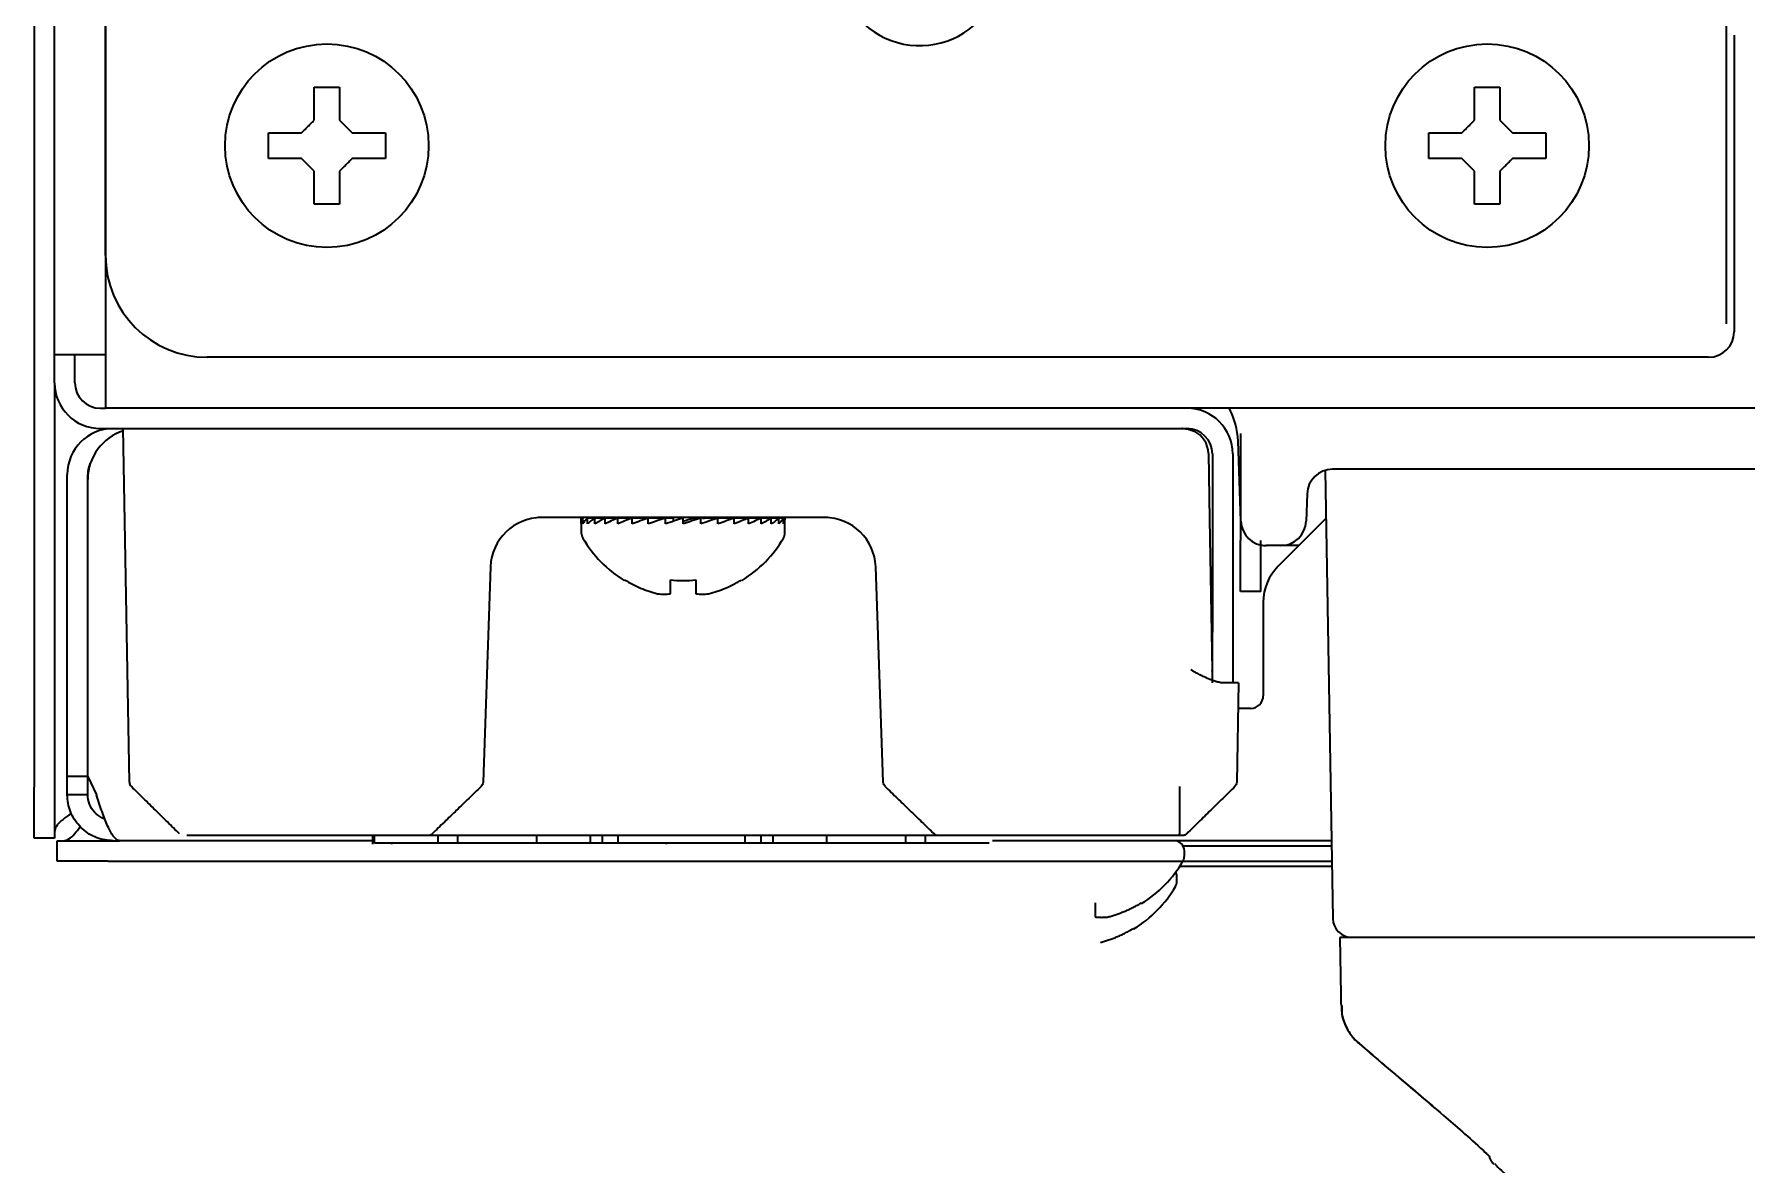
# Model space of a CAD drawing. Extents: x 53 to 4124, y 6244 to 10190.
# Drawn here: x 2213.5 to 2280.8, y 9346.7 to 9391.1 of the extents above; entities that cross this region are included whole.
import ezdxf

# ---------------------------------------------------------------- set-up
doc = ezdxf.new("R2010")
doc.units = 0
doc.header["$LTSCALE"] = 5
doc.layers.add('1', color=7, linetype='CONTINUOUS', true_color=0xffffff)

msp = doc.modelspace()

# ---------------------------------------------------------------- linework, layer by layer
at = {"layer": '1', "color": 7, "linetype": 'Continuous', "lineweight": 35}
for p, q in [((2214.275, 9378.493), (2214.275, 10018.343)), ((2216.275, 9469.895), (2216.275, 9378.193)), ((2216.275, 9382.393), (2216.275, 9468.394)), ((2213.475, 9432.928), (2213.475, 9361.493)), ((2279.96, 9393.521), (2279.96, 9379.708)), ((2280.275, 9391.058), (2280.275, 9379.393)), ((2222.675, 9386.711), (2222.675, 9387.211)), ((2227.275, 9387.211), (2227.275, 9386.711)), ((2268.275, 9386.711), (2268.275, 9387.211)), ((2272.875, 9387.211), (2272.875, 9386.711)), ((2222.675, 9386.211), (2222.675, 9386.711)), ((2227.275, 9386.711), (2227.275, 9386.211)), ((2268.275, 9386.211), (2268.275, 9386.711)), ((2272.875, 9386.711), (2272.875, 9386.211)), ((2214.275, 9377.393), (2214.275, 9378.493)), ((2216.075, 9378.493), (2214.275, 9378.493)), ((2215.075, 9377.393), (2215.075, 9378.493)), ((2216.276, 9378.493), (2216.075, 9378.493)), ((2279.276, 9378.393), (2220.275, 9378.393)), ((2216.275, 9378.193), (2216.275, 9376.393)), ((2214.275, 9377.395), (2214.275, 9361.493)), ((2216.075, 9376.393), (2216.275, 9376.393)), ((2962.275, 9376.393), (2216.275, 9376.393)), ((2216.075, 9375.593), (2258.775, 9375.593)), ((2217.218, 9361.695), (2216.975, 9375.593)), ((2219.225, 9375.593), (2258.575, 9375.593)), ((2260.875, 9372.425), (2260.782, 9375.098)), ((2260.892, 9371.958), (2260.782, 9375.098)), ((2260.875, 9375.393), (2260.875, 9371.193)), ((2259.618, 9374.611), (2259.663, 9372.037)), ((2259.618, 9374.611), (2259.663, 9372.037)), ((2259.775, 9374.593), (2259.775, 9367.593)), ((2259.775, 9374.593), (2259.775, 9367.593)), ((2260.575, 9374.593), (2260.575, 9367.593)), ((2260.575, 9374.593), (2260.575, 9367.593)), ((2214.775, 9361.921), (2214.775, 9373.793)), ((2215.575, 9361.921), (2215.575, 9373.793)), ((2215.577, 9361.921), (2215.577, 9373.593)), ((2264.201, 9373.949), (2264.509, 9356.33)), ((2264.201, 9373.949), (2264.509, 9356.33)), ((2344.195, 9373.993), (2264.496, 9373.993)), ((2344.195, 9373.993), (2264.496, 9373.993)), ((2263.496, 9373.028), (2263.459, 9371.958)), ((2263.496, 9373.028), (2263.459, 9371.958)), ((2244.668, 9372.093), (2233.283, 9372.093)), ((2234.975, 9371.865), (2234.975, 9372.077)), ((2234.975, 9371.843), (2234.975, 9371.493)), ((2235.036, 9371.843), (2235.036, 9372.077)), ((2235.216, 9371.843), (2235.216, 9372.077)), ((2235.511, 9371.843), (2235.511, 9372.077)), ((2235.911, 9371.843), (2235.911, 9372.077)), ((2236.404, 9371.843), (2236.404, 9372.077)), ((2236.741, 9372.072), (2236.741, 9372.093)), ((2236.775, 9372.072), (2236.775, 9372.093)), ((2236.809, 9372.071), (2236.809, 9372.093)), ((2236.876, 9372.07), (2236.876, 9372.093)), ((2236.908, 9372.07), (2236.908, 9372.093)), ((2236.975, 9371.843), (2236.975, 9372.077)), ((2237.041, 9372.076), (2237.041, 9372.093)), ((2237.07, 9372.075), (2237.07, 9372.093)), ((2237.264, 9372.072), (2237.264, 9372.093)), ((2237.29, 9372.071), (2237.29, 9372.093)), ((2237.539, 9372.066), (2237.539, 9372.093)), ((2237.561, 9372.066), (2237.561, 9372.093)), ((2237.607, 9371.843), (2237.607, 9372.077)), ((2237.858, 9372.07), (2237.858, 9372.093)), ((2237.875, 9372.07), (2237.875, 9372.093)), ((2238.211, 9372.06), (2238.211, 9372.093)), ((2238.281, 9371.843), (2238.281, 9372.077)), ((2238.587, 9372.06), (2238.587, 9372.093)), ((2238.593, 9371.943), (2238.593, 9372.093)), ((2238.975, 9371.843), (2238.975, 9372.077)), ((2239.363, 9372.06), (2239.363, 9372.093)), ((2239.67, 9371.843), (2239.67, 9372.077)), ((2239.739, 9372.06), (2239.739, 9372.093)), ((2240.092, 9372.07), (2240.092, 9372.093)), ((2240.343, 9371.843), (2240.343, 9372.077)), ((2240.411, 9372.066), (2240.411, 9372.093)), ((2240.687, 9372.072), (2240.687, 9372.093)), ((2240.91, 9372.076), (2240.91, 9372.093)), ((2240.975, 9371.843), (2240.975, 9372.077)), ((2241.074, 9372.07), (2241.074, 9372.093)), ((2241.175, 9372.072), (2241.175, 9372.093)), ((2241.209, 9372.072), (2241.209, 9372.093)), ((2241.546, 9371.843), (2241.546, 9372.077)), ((2242.039, 9371.843), (2242.039, 9372.077)), ((2242.439, 9371.843), (2242.439, 9372.077)), ((2242.734, 9371.843), (2242.734, 9372.077)), ((2242.914, 9371.843), (2242.914, 9372.077)), ((2242.975, 9371.843), (2242.975, 9372.077)), ((2242.975, 9371.493), (2242.975, 9371.843)), ((2259.663, 9372.037), (2259.767, 9366.085)), ((2259.663, 9372.037), (2259.767, 9366.085)), ((2264.234, 9372.052), (2262.361, 9370.179)), ((2264.234, 9372.052), (2262.361, 9370.179)), ((2260.875, 9369.193), (2260.875, 9371.193)), ((2261.675, 9369.193), (2261.675, 9371.193)), ((2262.46, 9370.993), (2261.891, 9370.993)), ((2262.46, 9370.993), (2261.891, 9370.993)), ((2263.175, 9370.993), (2262.46, 9370.993)), ((2231.408, 9370.163), (2231.112, 9361.693)), ((2236.675, 9369.615), (2236.675, 9369.648)), ((2241.275, 9369.648), (2241.275, 9369.615)), ((2246.838, 9361.693), (2246.543, 9370.163)), ((2261.675, 9369.193), (2260.875, 9369.193)), ((2261.775, 9368.765), (2261.775, 9365.093)), ((2261.775, 9368.765), (2261.775, 9365.093)), ((2259.775, 9365.593), (2259.775, 9367.593)), ((2259.775, 9365.593), (2259.775, 9367.593)), ((2260.575, 9367.593), (2260.575, 9365.593)), ((2260.575, 9367.593), (2260.575, 9365.593)), ((2259.775, 9366.001), (2259.767, 9366.085)), ((2259.775, 9366.001), (2259.767, 9366.085)), ((2260.801, 9365.593), (2260.248, 9365.593)), ((2260.801, 9365.593), (2260.248, 9365.593)), ((2260.801, 9365.593), (2260.733, 9361.695)), ((2260.801, 9365.593), (2260.733, 9361.695)), ((2261.275, 9364.593), (2260.783, 9364.593)), ((2261.275, 9364.593), (2260.783, 9364.593)), ((2213.475, 9359.493), (2213.475, 9361.493)), ((2214.275, 9361.493), (2214.275, 9359.493)), ((2214.775, 9361.193), (2214.775, 9361.921)), ((2215.575, 9361.921), (2214.775, 9361.921)), ((2215.575, 9361.193), (2215.575, 9361.921)), ((2215.577, 9361.921), (2215.916, 9361.193)), ((2214.275, 9359.493), (2213.475, 9359.493)), ((2227.109, 9359.593), (2219.469, 9359.593)), ((2226.765, 9359.593), (2226.765, 9359.256)), ((2226.848, 9359.293), (2226.848, 9359.593)), ((2249.013, 9359.593), (2228.938, 9359.593)), ((2229.349, 9359.293), (2229.349, 9359.593)), ((2230.116, 9359.293), (2230.116, 9359.593)), ((2233.228, 9359.293), (2233.228, 9359.593)), ((2235.337, 9359.293), (2235.337, 9359.593)), ((2235.807, 9359.293), (2235.807, 9359.593)), ((2236.419, 9359.293), (2236.419, 9359.593)), ((2241.419, 9359.293), (2241.419, 9359.593)), ((2242.044, 9359.293), (2242.044, 9359.593)), ((2242.513, 9359.293), (2242.513, 9359.593)), ((2244.622, 9359.293), (2244.622, 9359.593)), ((2247.734, 9359.293), (2247.734, 9359.593)), ((2248.502, 9359.293), (2248.502, 9359.593)), ((2258.471, 9359.593), (2250.842, 9359.593)), ((2258.471, 9359.664), (2258.471, 9359.593)), ((2214.375, 9359.393), (2216.375, 9359.393)), ((2214.375, 9358.593), (2214.375, 9359.393)), ((2216.375, 9359.393), (2216.585, 9359.393)), ((2216.575, 9359.393), (2216.825, 9359.393)), ((2216.825, 9359.393), (2216.802, 9359.399)), ((2226.742, 9359.393), (2216.825, 9359.393)), ((2227.51, 9359.293), (2227.51, 9359.256)), ((2238.326, 9359.256), (2238.326, 9359.293)), ((2264.464, 9359.393), (2251.137, 9359.393)), ((2258.629, 9359.193), (2264.468, 9359.193)), ((2258.675, 9358.793), (2258.675, 9358.993)), ((2216.375, 9358.593), (2214.375, 9358.593)), ((2216.375, 9358.593), (2264.479, 9358.593)), ((2258.501, 9358.393), (2264.479, 9358.393)), ((2258.375, 9357.793), (2258.375, 9357.993)), ((2256.975, 9356.948), (2256.975, 9356.915)), ((2256.675, 9355.948), (2256.675, 9355.915)), ((2314.443, 9355.593), (2265.595, 9355.593)), ((2314.443, 9355.593), (2269.102, 9355.593)), ((2264.831, 9352.917), (2264.83, 9352.921)), ((2264.831, 9352.917), (2264.83, 9352.921)), ((2265.51, 9351.449), (2265.509, 9351.449)), ((2265.51, 9351.449), (2265.509, 9351.449))]:
    msp.add_line(p, q, dxfattribs=at)
for centre in [(2224.975, 9386.711), (2270.575, 9386.711)]:
    msp.add_circle(centre, 4, dxfattribs=at)
for centre, radius, start, end in [((2248.275, 9393.893), 3.25, 179.72506, 319.87598), ((2220.275, 9382.393), 4, 180, 270), ((2216.075, 9377.393), 1.8, 180, 270), ((2216.075, 9377.393), 1, 180, 270), ((2258.775, 9374.593), 1.8, 0, 90), ((2258.775, 9374.593), 1.8, 0, 90), ((2257.784, 9374.993), 3, 2, 27.81837), ((2257.784, 9374.993), 3, 2, 27.81838), ((2216.575, 9373.793), 1.8, 90, 180), ((2258.775, 9374.593), 1, 0, 90), ((2258.775, 9374.593), 1, 0, 90), ((2217.577, 9373.593), 2, 107.46984, 180), ((2258.618, 9374.593), 1, 1, 64.699), ((2258.618, 9374.593), 1, 1, 64.69899), ((2216.575, 9373.793), 1, 151.87922, 180), ((2264.496, 9372.993), 1, 90, 178), ((2264.496, 9372.993), 1, 90, 178), ((2233.407, 9370.093), 2, 90, 178), ((2244.544, 9370.093), 2, 2, 90), ((2261.891, 9371.993), 1, 182, 270), ((2262.46, 9371.993), 1, 270, 358), ((2262.46, 9371.993), 1, 270, 358), ((2235.375, 9371.493), 0.4, 180, 210.30118), ((2239.174, 9373.713), 4.8, 210.30118, 238.41865), ((2238.776, 9373.713), 4.8, 301.58373, 329.69882), ((2242.575, 9371.493), 0.4, 329.69882, 0), ((2261.891, 9371.993), 1, 257.54387, 270), ((2263.775, 9368.765), 2, 135, 180), ((2263.775, 9368.765), 2, 135, 180), ((2238.975, 9373.395), 3.78, 262.39595, 269.99653), ((2238.975, 9373.395), 3.78, 270.00345, 277.60407), ((2261.275, 9365.093), 0.5, 270, 0), ((2261.275, 9365.093), 0.5, 270, 0), ((2258.275, 9358.993), 0.4, 0, 90), ((2258.275, 9358.793), 0.4, 329.69882, 0), ((2254.476, 9361.013), 4.8, 301.58373, 329.69882), ((2257.975, 9357.993), 0.4, 0, 24.975), ((2254.176, 9360.013), 4.8, 301.58373, 329.69882), ((2257.975, 9357.793), 0.4, 329.69882, 0), ((2265.259, 9356.343), 0.75, 181, 270), ((2265.259, 9356.343), 0.75, 181, 270)]:
    msp.add_arc(centre, radius, start, end, dxfattribs=at)
for centre, major_axis, ratio, start_param, end_param in [((2279.275, 9379.394), (0.708, -0.708), 0.998783, 5.498396, 7.067974), ((2279.275, 9379.394), (0.708, -0.708), 0.998783, 5.498396, 7.067974), ((2258.575, 9374.393), (-0.014, -1.2), 0.999962, 3.132493, 3.153325), ((2258.575, 9374.393), (-0.014, -1.2), 0.999962, 3.132493, 3.153325), ((2291.86, 9342.346), (187.485, -10.818), 0.147976, 1.884596, 1.886244), ((2287.717, 9342.345), (172.789, -10.862), 0.160471, 1.885373, 1.8878), ((2282.073, 9342.356), (152.806, -10.936), 0.181189, 1.887247, 1.890629), ((2275.151, 9342.346), (128.23, -11.098), 0.215492, 1.892497, 1.896355), ((2267.111, 9342.35), (99.705, -11.455), 0.275636, 1.903417, 1.909343), ((2258.223, 9342.348), (68.057, -12.588), 0.396506, 1.941634, 1.950906), ((2248.748, 9342.347), (31.699, -20.915), 0.668639, 2.283912, 2.293184), ((2247.933, 9345.593), (-28.837, -4.995), 0.949656, 4.846977, 4.860829), ((2229.202, 9342.344), (-31.7, -20.919), 0.668644, 3.989918, 3.999189), ((2219.727, 9342.346), (-68.059, -12.589), 0.396513, 4.332268, 4.34154), ((2210.836, 9342.346), (-99.712, -11.457), 0.27565, 4.373818, 4.380456), ((2202.798, 9342.345), (-128.233, -11.099), 0.215496, 4.386824, 4.392025), ((2195.857, 9342.342), (-152.843, -10.943), 0.181222, 4.392486, 4.395778), ((2190.229, 9342.342), (-172.797, -10.863), 0.160477, 4.395372, 4.397799), ((2186.083, 9342.342), (-187.499, -10.82), 0.147984, 4.396921, 4.398546), ((2183.567, 9342.354), (-196.458, -10.793), 0.141223, 4.397759, 4.398723)]:
    msp.add_ellipse(centre, major_axis=major_axis, ratio=ratio, start_param=start_param, end_param=end_param, dxfattribs=at)
for points, degree in [([(2224.475, 9387.711), (2224.475, 9387.765), (2224.475, 9387.873), (2224.475, 9388.035), (2224.475, 9388.194), (2224.475, 9388.349), (2224.475, 9388.501), (2224.475, 9388.658), (2224.475, 9388.824), (2224.475, 9388.947), (2224.475, 9389.011)], 3), ([(2224.475, 9389.011), (2224.642, 9389.011), (2224.975, 9389.011), (2225.309, 9389.011), (2225.475, 9389.011)], 3), ([(2270.075, 9387.711), (2270.075, 9387.765), (2270.075, 9387.873), (2270.075, 9388.035), (2270.075, 9388.194), (2270.075, 9388.349), (2270.075, 9388.501), (2270.075, 9388.658), (2270.075, 9388.824), (2270.075, 9388.947), (2270.075, 9389.011)], 3), ([(2270.075, 9389.011), (2270.242, 9389.011), (2270.575, 9389.011), (2270.909, 9389.011), (2271.075, 9389.011)], 3), ([(2223.975, 9387.211), (2223.999, 9387.235), (2224.046, 9387.282), (2224.118, 9387.354), (2224.189, 9387.425), (2224.261, 9387.497), (2224.332, 9387.568), (2224.404, 9387.639), (2224.451, 9387.687), (2224.475, 9387.711)], 3), ([(2225.475, 9387.711), (2225.501, 9387.685), (2225.553, 9387.634), (2225.626, 9387.56), (2225.698, 9387.488), (2225.768, 9387.418), (2225.837, 9387.349), (2225.906, 9387.28), (2225.952, 9387.234), (2225.975, 9387.211)], 3), ([(2269.575, 9387.211), (2269.599, 9387.235), (2269.646, 9387.282), (2269.718, 9387.354), (2269.789, 9387.425), (2269.861, 9387.497), (2269.932, 9387.568), (2270.004, 9387.639), (2270.051, 9387.687), (2270.075, 9387.711)], 3), ([(2271.075, 9387.711), (2271.101, 9387.685), (2271.153, 9387.634), (2271.226, 9387.56), (2271.298, 9387.488), (2271.368, 9387.418), (2271.437, 9387.349), (2271.506, 9387.28), (2271.552, 9387.234), (2271.575, 9387.211)], 3), ([(2225.975, 9387.211), (2226.03, 9387.211), (2226.138, 9387.211), (2226.299, 9387.211), (2226.458, 9387.211), (2226.613, 9387.211), (2226.765, 9387.211), (2226.922, 9387.211), (2227.088, 9387.211), (2227.211, 9387.211), (2227.275, 9387.211)], 3), ([(2271.575, 9387.211), (2271.63, 9387.211), (2271.738, 9387.211), (2271.899, 9387.211), (2272.058, 9387.211), (2272.213, 9387.211), (2272.365, 9387.211), (2272.522, 9387.211), (2272.688, 9387.211), (2272.811, 9387.211), (2272.875, 9387.211)], 3), ([(2223.975, 9386.211), (2223.921, 9386.211), (2223.813, 9386.211), (2223.651, 9386.211), (2223.492, 9386.211), (2223.337, 9386.211), (2223.185, 9386.211), (2223.029, 9386.211), (2222.863, 9386.211), (2222.739, 9386.211), (2222.675, 9386.211)], 3), ([(2224.475, 9385.711), (2224.449, 9385.737), (2224.398, 9385.788), (2224.324, 9385.862), (2224.253, 9385.934), (2224.182, 9386.004), (2224.113, 9386.073), (2224.044, 9386.142), (2223.998, 9386.188), (2223.975, 9386.211)], 3), ([(2225.975, 9386.211), (2225.952, 9386.187), (2225.904, 9386.14), (2225.833, 9386.068), (2225.761, 9385.997), (2225.69, 9385.926), (2225.618, 9385.854), (2225.547, 9385.783), (2225.499, 9385.735), (2225.475, 9385.711)], 3), ([(2225.475, 9385.711), (2225.475, 9385.657), (2225.475, 9385.549), (2225.475, 9385.387), (2225.475, 9385.228), (2225.475, 9385.073), (2225.475, 9384.921), (2225.475, 9384.765), (2225.475, 9384.598), (2225.475, 9384.475), (2225.475, 9384.411)], 3), ([(2269.575, 9386.211), (2269.521, 9386.211), (2269.413, 9386.211), (2269.251, 9386.211), (2269.092, 9386.211), (2268.937, 9386.211), (2268.785, 9386.211), (2268.629, 9386.211), (2268.463, 9386.211), (2268.339, 9386.211), (2268.275, 9386.211)], 3), ([(2270.075, 9385.711), (2270.049, 9385.737), (2269.998, 9385.788), (2269.924, 9385.862), (2269.853, 9385.934), (2269.782, 9386.004), (2269.713, 9386.073), (2269.644, 9386.142), (2269.598, 9386.188), (2269.575, 9386.211)], 3), ([(2271.575, 9386.211), (2271.552, 9386.187), (2271.504, 9386.14), (2271.433, 9386.068), (2271.361, 9385.997), (2271.29, 9385.926), (2271.218, 9385.854), (2271.147, 9385.783), (2271.099, 9385.735), (2271.075, 9385.711)], 3), ([(2271.075, 9385.711), (2271.075, 9385.657), (2271.075, 9385.549), (2271.075, 9385.387), (2271.075, 9385.228), (2271.075, 9385.073), (2271.075, 9384.921), (2271.075, 9384.765), (2271.075, 9384.598), (2271.075, 9384.475), (2271.075, 9384.411)], 3), ([(2225.475, 9384.411), (2225.309, 9384.411), (2224.975, 9384.411), (2224.642, 9384.411), (2224.475, 9384.411)], 3), ([(2271.075, 9384.411), (2270.909, 9384.411), (2270.575, 9384.411), (2270.242, 9384.411), (2270.075, 9384.411)], 3), ([(2235.036, 9372.077), (2235.016, 9372.039), (2234.985, 9371.962), (2234.975, 9371.883), (2234.975, 9371.843)], 3), ([(2235.216, 9372.077), (2235.176, 9372.039), (2235.106, 9371.962), (2235.056, 9371.883), (2235.036, 9371.843)], 3), ([(2235.511, 9372.077), (2235.453, 9372.039), (2235.345, 9371.962), (2235.256, 9371.883), (2235.216, 9371.843)], 3), ([(2235.911, 9372.077), (2235.836, 9372.039), (2235.694, 9371.962), (2235.569, 9371.883), (2235.511, 9371.843)], 3), ([(2236.404, 9372.077), (2236.314, 9372.039), (2236.143, 9371.962), (2235.986, 9371.883), (2235.911, 9371.843)], 3), ([(2236.975, 9372.077), (2236.874, 9372.039), (2236.677, 9371.962), (2236.493, 9371.883), (2236.404, 9371.843)], 3), ([(2237.607, 9372.077), (2237.497, 9372.039), (2237.282, 9371.962), (2237.076, 9371.883), (2236.975, 9371.843)], 3), ([(2238.281, 9372.077), (2238.165, 9372.039), (2237.938, 9371.962), (2237.716, 9371.883), (2237.607, 9371.843)], 3), ([(2238.975, 9372.077), (2238.858, 9372.039), (2238.625, 9371.962), (2238.395, 9371.883), (2238.281, 9371.843)], 3), ([(2239.67, 9372.077), (2239.555, 9372.039), (2239.324, 9371.962), (2239.092, 9371.883), (2238.975, 9371.843)], 3), ([(2240.343, 9372.077), (2240.233, 9372.039), (2240.011, 9371.962), (2239.784, 9371.883), (2239.67, 9371.843)], 3), ([(2240.975, 9372.077), (2240.874, 9372.039), (2240.667, 9371.962), (2240.453, 9371.883), (2240.343, 9371.843)], 3), ([(2241.546, 9372.077), (2241.457, 9372.039), (2241.272, 9371.962), (2241.076, 9371.883), (2240.975, 9371.843)], 3), ([(2242.039, 9372.077), (2241.964, 9372.039), (2241.807, 9371.962), (2241.635, 9371.883), (2241.546, 9371.843)], 3), ([(2242.439, 9372.077), (2242.381, 9372.039), (2242.256, 9371.962), (2242.114, 9371.883), (2242.039, 9371.843)], 3), ([(2242.734, 9372.077), (2242.694, 9372.039), (2242.605, 9371.962), (2242.497, 9371.883), (2242.439, 9371.843)], 3), ([(2242.914, 9372.077), (2242.894, 9372.039), (2242.844, 9371.962), (2242.774, 9371.883), (2242.734, 9371.843)], 3), ([(2242.975, 9372.077), (2242.975, 9372.039), (2242.965, 9371.962), (2242.935, 9371.883), (2242.914, 9371.843)], 3), ([(2237.975, 9369.097), (2238.016, 9369.092), (2238.097, 9369.084), (2238.224, 9369.08), (2238.35, 9369.084), (2238.434, 9369.092), (2238.475, 9369.097)], 3), ([(2239.475, 9369.097), (2239.517, 9369.092), (2239.601, 9369.084), (2239.728, 9369.08), (2239.855, 9369.084), (2239.935, 9369.092), (2239.975, 9369.097)], 3), ([(2219.181, 9359.665), (2217.293, 9361.521)], 1), ([(2231.036, 9361.522), (2229.111, 9359.663)], 1), ([(2246.915, 9361.522), (2248.839, 9359.663)], 1), ([(2258.481, 9361.521), (2258.481, 9359.665)], 1), ([(2260.658, 9361.521), (2258.769, 9359.665)], 1), ([(2260.658, 9361.521), (2258.769, 9359.665)], 1), ([(2215.576, 9361.193), (2214.774, 9361.193)], 1), ([(2258.752, 9359.665), (2258.709, 9359.619), (2258.649, 9359.593), (2258.588, 9359.593)], 3), ([(2229.349, 9359.293), (2228.515, 9359.293), (2227.682, 9359.293), (2226.848, 9359.293)], 3), ([(2230.116, 9359.293), (2229.825, 9359.293), (2229.497, 9359.293), (2229.349, 9359.293)], 3), ([(2233.228, 9359.293), (2233.222, 9359.293), (2230.122, 9359.293), (2230.116, 9359.293)], 3), ([(2235.337, 9359.293), (2234.582, 9359.293), (2233.872, 9359.293), (2233.228, 9359.293)], 3), ([(2235.807, 9359.293), (2235.651, 9359.293), (2235.494, 9359.293), (2235.337, 9359.293)], 3), ([(2236.419, 9359.293), (2236.108, 9359.293), (2235.844, 9359.293), (2235.807, 9359.293)], 3), ([(2241.419, 9359.293), (2239.752, 9359.293), (2238.086, 9359.293), (2236.419, 9359.293)], 3), ([(2242.044, 9359.293), (2241.992, 9359.293), (2241.729, 9359.293), (2241.419, 9359.293)], 3), ([(2242.513, 9359.293), (2242.512, 9359.293), (2242.045, 9359.293), (2242.044, 9359.293)], 3), ([(2244.622, 9359.293), (2243.977, 9359.293), (2243.267, 9359.293), (2242.513, 9359.293)], 3), ([(2247.734, 9359.293), (2246.697, 9359.293), (2245.659, 9359.293), (2244.622, 9359.293)], 3), ([(2248.502, 9359.293), (2248.35, 9359.293), (2248.025, 9359.293), (2247.734, 9359.293)], 3), ([(2251.003, 9359.293), (2250.169, 9359.293), (2249.336, 9359.293), (2248.502, 9359.293)], 3), ([(2255.675, 9356.397), (2255.73, 9356.411), (2255.838, 9356.441), (2255.999, 9356.492), (2256.158, 9356.548), (2256.313, 9356.609), (2256.465, 9356.675), (2256.622, 9356.75), (2256.788, 9356.838), (2256.911, 9356.909), (2256.975, 9356.948)], 3), ([(2255.175, 9356.397), (2255.199, 9356.394), (2255.246, 9356.389), (2255.318, 9356.384), (2255.389, 9356.381), (2255.461, 9356.381), (2255.532, 9356.384), (2255.604, 9356.389), (2255.651, 9356.394), (2255.675, 9356.397)], 3), ([(2255.375, 9355.397), (2255.43, 9355.411), (2255.538, 9355.441), (2255.699, 9355.492), (2255.858, 9355.548), (2256.013, 9355.609), (2256.165, 9355.675), (2256.322, 9355.75), (2256.488, 9355.838), (2256.611, 9355.909), (2256.675, 9355.948)], 3), ([(2264.784, 9355.593), (2264.831, 9352.915)], 1), ([(2264.784, 9355.593), (2264.831, 9352.915)], 1)]:
    msp.add_open_spline(points, degree=degree, dxfattribs=at)
for points, knots in [([(2225.475, 9389.011), (2225.475, 9388.808), (2225.475, 9388.598), (2225.475, 9388.273), (2225.475, 9388.163), (2225.475, 9387.94), (2225.475, 9387.826), (2225.475, 9387.711)], [0, 0, 0, 0, 0.5, 0.5, 0.75, 0.75, 1, 1, 1, 1]), ([(2271.075, 9389.011), (2271.075, 9388.808), (2271.075, 9388.598), (2271.075, 9388.273), (2271.075, 9388.163), (2271.075, 9387.94), (2271.075, 9387.826), (2271.075, 9387.711)], [0, 0, 0, 0, 0.5, 0.5, 0.75, 0.75, 1, 1, 1, 1]), ([(2222.675, 9387.211), (2222.878, 9387.211), (2223.088, 9387.211), (2223.413, 9387.211), (2223.523, 9387.211), (2223.746, 9387.211), (2223.86, 9387.211), (2223.975, 9387.211)], [0, 0, 0, 0, 0.5, 0.5, 0.75, 0.75, 1, 1, 1, 1]), ([(2268.275, 9387.211), (2268.478, 9387.211), (2268.688, 9387.211), (2269.013, 9387.211), (2269.123, 9387.211), (2269.346, 9387.211), (2269.46, 9387.211), (2269.575, 9387.211)], [0, 0, 0, 0, 0.5, 0.5, 0.75, 0.75, 1, 1, 1, 1]), ([(2224.475, 9384.411), (2224.475, 9384.614), (2224.475, 9384.824), (2224.475, 9385.149), (2224.475, 9385.259), (2224.475, 9385.482), (2224.475, 9385.596), (2224.475, 9385.711)], [0, 0, 0, 0, 0.5, 0.5, 0.75, 0.75, 1, 1, 1, 1]), ([(2227.275, 9386.211), (2227.072, 9386.211), (2226.863, 9386.211), (2226.538, 9386.211), (2226.428, 9386.211), (2226.204, 9386.211), (2226.091, 9386.211), (2225.975, 9386.211)], [0, 0, 0, 0, 0.5, 0.5, 0.75, 0.75, 1, 1, 1, 1]), ([(2270.075, 9384.411), (2270.075, 9384.614), (2270.075, 9384.824), (2270.075, 9385.149), (2270.075, 9385.259), (2270.075, 9385.482), (2270.075, 9385.596), (2270.075, 9385.711)], [0, 0, 0, 0, 0.5, 0.5, 0.75, 0.75, 1, 1, 1, 1]), ([(2272.875, 9386.211), (2272.672, 9386.211), (2272.463, 9386.211), (2272.138, 9386.211), (2272.028, 9386.211), (2271.804, 9386.211), (2271.691, 9386.211), (2271.575, 9386.211)], [0, 0, 0, 0, 0.5, 0.5, 0.75, 0.75, 1, 1, 1, 1]), ([(2258.6, 9375.593), (2258.64, 9375.592), (2258.679, 9375.589), (2258.757, 9375.58), (2258.795, 9375.574), (2258.851, 9375.561), (2258.87, 9375.557), (2258.907, 9375.547), (2258.925, 9375.541), (2258.978, 9375.524), (2259.012, 9375.511), (2259.045, 9375.497)], [0, 0, 0, 0, 0.25, 0.25, 0.5, 0.5, 0.625, 0.625, 0.75, 0.75, 1, 1, 1, 1]), ([(2258.6, 9375.593), (2258.64, 9375.592), (2258.679, 9375.589), (2258.757, 9375.58), (2258.795, 9375.574), (2258.851, 9375.561), (2258.87, 9375.557), (2258.907, 9375.547), (2258.925, 9375.541), (2258.978, 9375.524), (2259.012, 9375.511), (2259.045, 9375.497)], [0, 0, 0, 0, 0.25, 0.25, 0.5, 0.5, 0.625, 0.625, 0.75, 0.75, 1, 1, 1, 1]), ([(2236.675, 9369.648), (2236.878, 9369.524), (2237.088, 9369.416), (2237.413, 9369.278), (2237.523, 9369.236), (2237.746, 9369.161), (2237.86, 9369.127), (2237.975, 9369.097)], [0, 0, 0, 0, 0.5, 0.5, 0.75, 0.75, 1, 1, 1, 1]), ([(2238.475, 9369.097), (2238.475, 9369.127), (2238.475, 9369.16), (2238.475, 9369.236), (2238.475, 9369.278), (2238.475, 9369.37), (2238.475, 9369.42), (2238.475, 9369.501), (2238.475, 9369.529), (2238.475, 9369.587), (2238.475, 9369.617), (2238.475, 9369.648)], [0, 0, 0, 0, 0.25, 0.25, 0.5, 0.5, 0.75, 0.75, 0.875, 0.875, 1, 1, 1, 1]), ([(2239.475, 9369.648), (2239.475, 9369.524), (2239.475, 9369.416), (2239.475, 9369.278), (2239.475, 9369.236), (2239.475, 9369.161), (2239.475, 9369.127), (2239.475, 9369.097)], [0, 0, 0, 0, 0.5, 0.5, 0.75, 0.75, 1, 1, 1, 1]), ([(2239.975, 9369.097), (2240.09, 9369.127), (2240.203, 9369.16), (2240.427, 9369.236), (2240.537, 9369.278), (2240.754, 9369.37), (2240.86, 9369.42), (2241.018, 9369.501), (2241.07, 9369.529), (2241.174, 9369.587), (2241.225, 9369.617), (2241.275, 9369.648)], [0, 0, 0, 0, 0.25, 0.25, 0.5, 0.5, 0.75, 0.75, 0.875, 0.875, 1, 1, 1, 1]), ([(2260.248, 9365.593), (2260.202, 9365.593), (2260.155, 9365.597), (2260.057, 9365.612), (2260.007, 9365.623), (2259.941, 9365.64), (2259.928, 9365.644), (2259.901, 9365.652), (2259.888, 9365.656), (2259.847, 9365.668), (2259.82, 9365.677), (2259.739, 9365.706), (2259.683, 9365.728), (2259.572, 9365.776), (2259.515, 9365.802), (2259.43, 9365.843), (2259.401, 9365.857), (2259.343, 9365.886), (2259.314, 9365.9), (2259.226, 9365.946), (2259.168, 9365.977), (2259.079, 9366.024), (2259.035, 9366.047), (2258.99, 9366.071), (2258.96, 9366.087), (2258.945, 9366.095), (2258.93, 9366.103)], [0, 0, 0, 0, 0.125, 0.125, 0.25, 0.25, 0.28125, 0.28125, 0.3125, 0.3125, 0.375, 0.375, 0.5, 0.5, 0.625, 0.625, 0.6875, 0.6875, 0.75, 0.75, 0.875, 0.875, 0.9375, 0.96875, 0.96875, 1, 1, 1, 1]), ([(2260.248, 9365.593), (2260.202, 9365.593), (2260.155, 9365.597), (2260.057, 9365.612), (2260.007, 9365.623), (2259.941, 9365.64), (2259.928, 9365.644), (2259.901, 9365.652), (2259.888, 9365.656), (2259.847, 9365.668), (2259.82, 9365.677), (2259.739, 9365.706), (2259.683, 9365.728), (2259.572, 9365.776), (2259.515, 9365.802), (2259.43, 9365.843), (2259.401, 9365.857), (2259.343, 9365.886), (2259.314, 9365.9), (2259.226, 9365.946), (2259.168, 9365.977), (2259.079, 9366.024), (2259.035, 9366.047), (2258.99, 9366.071), (2258.96, 9366.087), (2258.945, 9366.095), (2258.93, 9366.103)], [0, 0, 0, 0, 0.125, 0.125, 0.25, 0.25, 0.28125, 0.28125, 0.3125, 0.3125, 0.375, 0.375, 0.5, 0.5, 0.625, 0.625, 0.6875, 0.6875, 0.75, 0.75, 0.875, 0.875, 0.9375, 0.96875, 0.96875, 1, 1, 1, 1]), ([(2217.218, 9361.695), (2217.218, 9361.663), (2217.225, 9361.631), (2217.251, 9361.571), (2217.269, 9361.544), (2217.293, 9361.521)], [0, 0, 0, 0, 0.5, 0.5, 1, 1, 1, 1]), ([(2231.112, 9361.693), (2231.111, 9361.661), (2231.104, 9361.629), (2231.078, 9361.571), (2231.059, 9361.544), (2231.036, 9361.522)], [0, 0, 0, 0, 0.5, 0.5, 1, 1, 1, 1]), ([(2246.915, 9361.522), (2246.892, 9361.544), (2246.873, 9361.571), (2246.847, 9361.629), (2246.84, 9361.661), (2246.838, 9361.693)], [0, 0, 0, 0, 0.5, 0.5, 1, 1, 1, 1]), ([(2260.733, 9361.695), (2260.732, 9361.663), (2260.725, 9361.631), (2260.7, 9361.571), (2260.681, 9361.544), (2260.658, 9361.521)], [0, 0, 0, 0, 0.5, 0.5, 1, 1, 1, 1]), ([(2260.733, 9361.695), (2260.732, 9361.663), (2260.725, 9361.631), (2260.7, 9361.571), (2260.681, 9361.544), (2260.658, 9361.521)], [0, 0, 0, 0, 0.5, 0.5, 1, 1, 1, 1]), ([(2216.426, 9359.399), (2216.315, 9359.409), (2216.205, 9359.428), (2215.99, 9359.488), (2215.885, 9359.527), (2215.684, 9359.625), (2215.589, 9359.684), (2215.41, 9359.817), (2215.326, 9359.892), (2215.175, 9360.056), (2215.107, 9360.145), (2214.989, 9360.335), (2214.939, 9360.435), (2214.858, 9360.643), (2214.827, 9360.751), (2214.786, 9360.97), (2214.775, 9361.082), (2214.775, 9361.193)], [0, 0, 0, 0, 0.125, 0.125, 0.25, 0.25, 0.375, 0.375, 0.5, 0.5, 0.625, 0.625, 0.75, 0.75, 0.875, 0.875, 1, 1, 1, 1]), ([(2216.241, 9360.251), (2216.205, 9360.264), (2216.17, 9360.278), (2216.025, 9360.349), (2215.923, 9360.425), (2215.756, 9360.607), (2215.689, 9360.714), (2215.599, 9360.945), (2215.575, 9361.069), (2215.575, 9361.193)], [0, 0, 0, 0, 0.092302, 0.092302, 0.394868, 0.394868, 0.697434, 0.697434, 1, 1, 1, 1]), ([(2216.802, 9359.399), (2216.728, 9359.418), (2216.654, 9359.478), (2216.507, 9359.674), (2216.433, 9359.81), (2216.285, 9360.138), (2216.212, 9360.331), (2216.064, 9360.747), (2215.99, 9360.97), (2215.916, 9361.193)], [0, 0, 0, 0, 0.25, 0.25, 0.5, 0.5, 0.75, 0.75, 1, 1, 1, 1]), ([(2214.939, 9360.465), (2214.904, 9360.443), (2214.87, 9360.421), (2214.725, 9360.325), (2214.623, 9360.251), (2214.456, 9360.103), (2214.389, 9360.03), (2214.299, 9359.882), (2214.275, 9359.808), (2214.275, 9359.734)], [0, 0, 0, 0, 0.091443, 0.091443, 0.394295, 0.394295, 0.697148, 0.697148, 1, 1, 1, 1]), ([(2214.616, 9359.393), (2214.69, 9359.393), (2214.764, 9359.417), (2214.912, 9359.507), (2214.985, 9359.574), (2215.133, 9359.741), (2215.206, 9359.842), (2215.28, 9359.953)], [0, 0, 0, 0, 0.333771, 0.333771, 0.667543, 0.667543, 1, 1, 1, 1]), ([(2228.938, 9359.593), (2228.937, 9359.593), (2228.933, 9359.593), (2228.924, 9359.593), (2228.922, 9359.593), (2228.918, 9359.593), (2228.916, 9359.593), (2228.911, 9359.593), (2228.909, 9359.593), (2228.903, 9359.593), (2228.9, 9359.593), (2228.894, 9359.593), (2228.891, 9359.593), (2228.884, 9359.593), (2228.881, 9359.593), (2228.87, 9359.593), (2228.861, 9359.593), (2228.843, 9359.593), (2228.834, 9359.593), (2228.813, 9359.593), (2228.802, 9359.593), (2228.779, 9359.593), (2228.766, 9359.593), (2228.74, 9359.593), (2228.727, 9359.593), (2228.705, 9359.593), (2228.698, 9359.593), (2228.683, 9359.593), (2228.676, 9359.593), (2228.652, 9359.593), (2228.636, 9359.593), (2228.611, 9359.593), (2228.602, 9359.593), (2228.585, 9359.593), (2228.576, 9359.593), (2228.55, 9359.593), (2228.531, 9359.593), (2228.493, 9359.593), (2228.474, 9359.593), (2228.433, 9359.593), (2228.412, 9359.593), (2228.37, 9359.593), (2228.348, 9359.593), (2228.304, 9359.593), (2228.281, 9359.593), (2228.247, 9359.593), (2228.235, 9359.593), (2228.212, 9359.593), (2228.2, 9359.593), (2228.165, 9359.593), (2228.141, 9359.593), (2228.067, 9359.593), (2228.017, 9359.593), (2227.912, 9359.593), (2227.859, 9359.593), (2227.776, 9359.593), (2227.748, 9359.593), (2227.692, 9359.593), (2227.664, 9359.593), (2227.607, 9359.593), (2227.579, 9359.593), (2227.521, 9359.593), (2227.492, 9359.593), (2227.406, 9359.593), (2227.347, 9359.593), (2227.229, 9359.593), (2227.169, 9359.593), (2227.109, 9359.593)], [0, 0, 0, 0, 0.0625, 0.0625, 0.078125, 0.078125, 0.09375, 0.09375, 0.109375, 0.109375, 0.125, 0.125, 0.140625, 0.140625, 0.15625, 0.15625, 0.1875, 0.1875, 0.21875, 0.21875, 0.25, 0.25, 0.28125, 0.28125, 0.3125, 0.3125, 0.328125, 0.328125, 0.34375, 0.34375, 0.375, 0.375, 0.390625, 0.390625, 0.40625, 0.40625, 0.4375, 0.4375, 0.46875, 0.46875, 0.5, 0.5, 0.53125, 0.53125, 0.5625, 0.5625, 0.578125, 0.578125, 0.59375, 0.59375, 0.625, 0.625, 0.6875, 0.6875, 0.75, 0.75, 0.78125, 0.78125, 0.8125, 0.8125, 0.84375, 0.84375, 0.875, 0.875, 0.9375, 0.9375, 1, 1, 1, 1]), ([(2229.111, 9359.663), (2229.088, 9359.641), (2229.061, 9359.623), (2229.002, 9359.599), (2228.97, 9359.593), (2228.938, 9359.593)], [0, 0, 0, 0, 0.5, 0.5, 1, 1, 1, 1]), ([(2249.013, 9359.593), (2248.981, 9359.593), (2248.949, 9359.599), (2248.889, 9359.623), (2248.862, 9359.641), (2248.839, 9359.663)], [0, 0, 0, 0, 0.5, 0.5, 1, 1, 1, 1]), ([(2250.848, 9359.593), (2250.787, 9359.593), (2250.727, 9359.593), (2250.637, 9359.593), (2250.607, 9359.593), (2250.548, 9359.593), (2250.518, 9359.593), (2250.459, 9359.593), (2250.43, 9359.593), (2250.372, 9359.593), (2250.344, 9359.593), (2250.258, 9359.593), (2250.203, 9359.593), (2250.093, 9359.593), (2250.039, 9359.593), (2249.96, 9359.593), (2249.934, 9359.593), (2249.883, 9359.593), (2249.858, 9359.593), (2249.784, 9359.593), (2249.736, 9359.593), (2249.667, 9359.593), (2249.645, 9359.593), (2249.601, 9359.593), (2249.58, 9359.593), (2249.538, 9359.593), (2249.517, 9359.593), (2249.477, 9359.593), (2249.457, 9359.593), (2249.4, 9359.593), (2249.329, 9359.593), (2249.267, 9359.593), (2249.21, 9359.593), (2249.184, 9359.593), (2249.149, 9359.593), (2249.138, 9359.593), (2249.118, 9359.593), (2249.108, 9359.593), (2249.081, 9359.593), (2249.066, 9359.593), (2249.041, 9359.593), (2249.031, 9359.593), (2249.018, 9359.593), (2249.014, 9359.593), (2249.013, 9359.593)], [0, 0, 0, 0, 0.0625, 0.0625, 0.09375, 0.09375, 0.125, 0.125, 0.15625, 0.15625, 0.1875, 0.1875, 0.25, 0.25, 0.3125, 0.3125, 0.34375, 0.34375, 0.375, 0.375, 0.4375, 0.4375, 0.46875, 0.46875, 0.5, 0.5, 0.53125, 0.53125, 0.5625, 0.5625, 0.625, 0.6875, 0.6875, 0.75, 0.75, 0.78125, 0.78125, 0.8125, 0.8125, 0.875, 0.875, 0.9375, 0.9375, 1, 1, 1, 1]), ([(2258.588, 9359.593), (2258.586, 9359.593), (2258.585, 9359.593), (2258.582, 9359.593), (2258.581, 9359.593), (2258.576, 9359.593), (2258.572, 9359.593), (2258.564, 9359.593), (2258.56, 9359.593), (2258.55, 9359.593), (2258.544, 9359.593), (2258.533, 9359.593), (2258.528, 9359.593), (2258.515, 9359.593), (2258.509, 9359.593), (2258.499, 9359.593), (2258.496, 9359.593), (2258.489, 9359.593), (2258.485, 9359.593), (2258.475, 9359.593), (2258.468, 9359.593), (2258.461, 9359.593)], [0, 0, 0, 0, 0.0625, 0.0625, 0.125, 0.125, 0.25, 0.25, 0.375, 0.375, 0.5, 0.5, 0.625, 0.625, 0.75, 0.75, 0.8125, 0.8125, 0.875, 0.875, 1, 1, 1, 1]), ([(2258.769, 9359.665), (2258.767, 9359.663), (2258.764, 9359.66), (2258.758, 9359.655), (2258.752, 9359.65), (2258.746, 9359.645), (2258.74, 9359.64), (2258.734, 9359.636), (2258.727, 9359.632), (2258.721, 9359.628), (2258.714, 9359.624), (2258.708, 9359.621), (2258.701, 9359.617), (2258.694, 9359.614), (2258.687, 9359.611), (2258.68, 9359.609), (2258.673, 9359.606), (2258.666, 9359.604), (2258.659, 9359.602), (2258.652, 9359.6), (2258.644, 9359.598), (2258.637, 9359.597), (2258.63, 9359.596), (2258.623, 9359.595), (2258.615, 9359.594), (2258.608, 9359.594), (2258.601, 9359.593), (2258.596, 9359.593), (2258.594, 9359.593)], [0, 0, 0, 0, 0.039695, 0.079291, 0.118787, 0.158184, 0.197481, 0.236679, 0.275778, 0.314778, 0.353679, 0.392482, 0.431186, 0.469791, 0.508298, 0.546707, 0.585017, 0.62323, 0.661345, 0.699362, 0.737282, 0.775104, 0.812829, 0.850457, 0.887988, 0.925422, 0.962759, 1, 1, 1, 1]), ([(2216.575, 9359.393), (2216.572, 9359.393), (2216.564, 9359.393), (2216.553, 9359.393), (2216.542, 9359.394), (2216.531, 9359.394), (2216.52, 9359.394), (2216.51, 9359.394), (2216.499, 9359.395), (2216.488, 9359.395), (2216.478, 9359.396), (2216.467, 9359.396), (2216.457, 9359.397), (2216.447, 9359.398), (2216.436, 9359.399), (2216.43, 9359.399), (2216.426, 9359.399)], [0, 0, 0, 0, 0.073473, 0.146486, 0.219075, 0.291275, 0.363122, 0.434652, 0.505902, 0.57691, 0.647713, 0.71835, 0.788858, 0.859277, 0.929644, 1, 1, 1, 1]), ([(2255.175, 9356.948), (2255.175, 9356.824), (2255.175, 9356.716), (2255.175, 9356.578), (2255.175, 9356.536), (2255.175, 9356.461), (2255.175, 9356.427), (2255.175, 9356.397)], [0, 0, 0, 0, 0.5, 0.5, 0.75, 0.75, 1, 1, 1, 1]), ([(2335.849, 9355.593), (2332.988, 9355.593), (2325.593, 9355.593), (2311.162, 9355.593), (2295.591, 9355.593), (2281.251, 9355.593), (2270.325, 9355.593), (2265.523, 9355.593), (2264.8, 9355.593), (2264.784, 9355.593)], [0, 0, 0, 0, 0.154724, 0.309448, 0.464172, 0.618896, 0.77362, 0.928343, 1, 1, 1, 1]), ([(2335.849, 9355.593), (2332.988, 9355.593), (2325.593, 9355.593), (2311.162, 9355.593), (2295.591, 9355.593), (2281.251, 9355.593), (2270.325, 9355.593), (2265.523, 9355.593), (2264.8, 9355.593), (2264.784, 9355.593)], [0, 0, 0, 0, 0.154718, 0.309436, 0.464154, 0.618872, 0.77359, 0.928308, 1, 1, 1, 1]), ([(2264.855, 9352.92), (2264.846, 9352.821), (2264.844, 9352.525), (2265.01, 9352.072), (2265.275, 9351.668), (2265.462, 9351.494), (2265.541, 9351.432)], [0, 0, 0, 0, 0.164508, 0.507764, 0.804176, 1, 1, 1, 1]), ([(2264.865, 9352.918), (2264.852, 9352.775), (2264.863, 9352.415), (2265.095, 9351.91), (2265.37, 9351.558), (2265.517, 9351.447), (2265.542, 9351.429)], [0, 0, 0, 0, 0.236229, 0.616362, 0.935534, 1, 1, 1, 1]), ([(2265.342, 9351.596), (2265.878, 9351.133), (2266.957, 9350.205), (2268.697, 9348.734), (2269.911, 9347.69), (2270.583, 9347.063), (2270.664, 9346.987)], [0, 0, 0, 0, 0.396386, 0.715268, 0.965955, 1, 1, 1, 1]), ([(2265.53, 9351.435), (2265.845, 9351.159), (2266.532, 9350.564), (2267.644, 9349.63), (2268.929, 9348.533), (2269.909, 9347.691), (2270.579, 9347.066), (2270.658, 9346.992)], [0, 0, 0, 0, 0.241, 0.489598, 0.703251, 0.965235, 1, 1, 1, 1]), ([(2270.655, 9346.995), (2270.655, 9346.993), (2270.661, 9346.952), (2270.685, 9346.875), (2270.747, 9346.774), (2270.803, 9346.714), (2270.83, 9346.688)], [0, 0, 0, 0, 0.014842, 0.377994, 0.723984, 1, 1, 1, 1]), ([(2270.655, 9346.995), (2270.655, 9346.993), (2270.661, 9346.952), (2270.685, 9346.875), (2270.747, 9346.774), (2270.804, 9346.713), (2270.832, 9346.687)], [0, 0, 0, 0, 0.015221, 0.376363, 0.720438, 1, 1, 1, 1]), ([(2270.859, 9346.708), (2270.947, 9346.611), (2271.532, 9345.999), (2272.9, 9345.18), (2274.207, 9344.643), (2274.904, 9344.45)], [0, 0, 0, 0, 0.084001, 0.54377, 1, 1, 1, 1])]:
    msp.add_open_spline(points, degree=3, knots=knots, dxfattribs=at)

doc.saveas('drawing.dxf')
